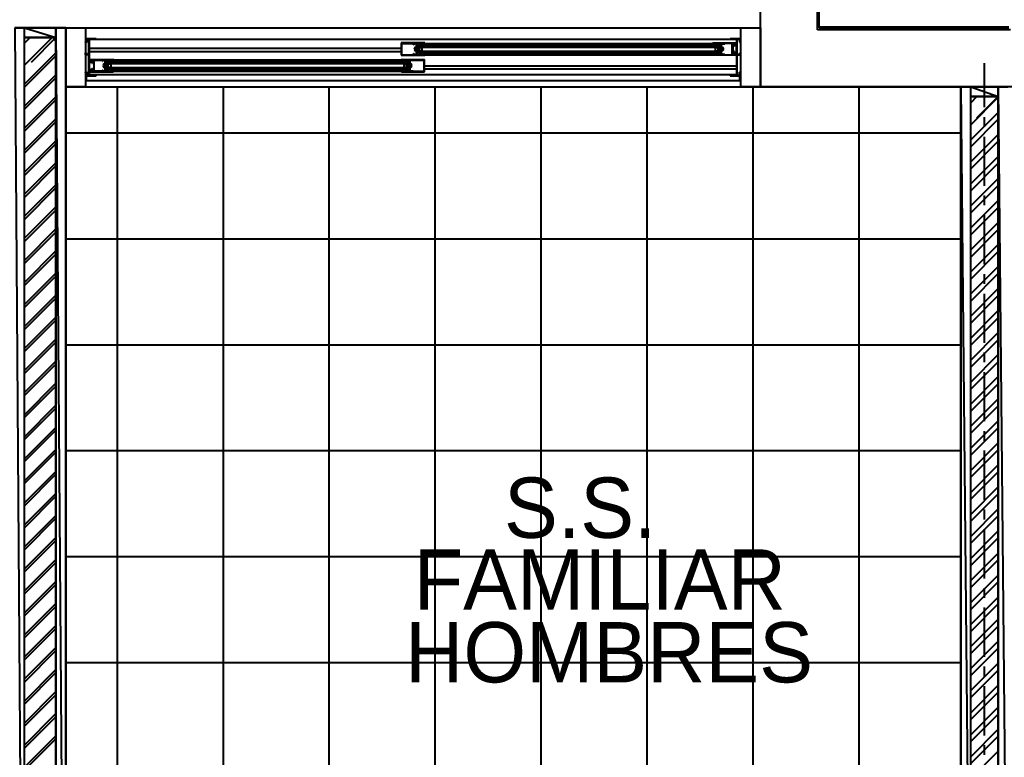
# Model space of a CAD drawing. Header units: millimetres. Extents: x 7649 to 34105, y 3983 to 25377.
# Drawn here: x 21166 to 23674, y 18928 to 20807 of the extents above; entities that cross this region are included whole.
import ezdxf

# ---------------------------------------------------------------- set-up
doc = ezdxf.new("R2010")
doc.units = ezdxf.units.MM

msp = doc.modelspace()

# ---------------------------------------------------------------- linework, layer by layer
at = {"layer": 'GEOMETRY', "color": 7}
for p, q in [((21153.79028, 20786.90139), (21178.66111, 17366.89722)), ((21153.79028, 20786.90139), (21178.66111, 17366.89722)), ((21178.66111, 20786.90139), (21153.79028, 20786.90139)), ((21178.66111, 17366.89722), (21178.66111, 20786.90139)), ((21178.66111, 20762.03056), (21178.66111, 20786.90139)), ((21178.66111, 20786.90139), (21258.56528, 20762.03056)), ((21178.66111, 20786.90139), (21258.56528, 20762.03056)), ((21258.56528, 20786.90139), (21178.66111, 20786.90139)), ((21258.56528, 20762.03056), (21258.56528, 20786.90139)), ((21258.56528, 17366.89722), (21258.56528, 20786.90139)), ((21258.56528, 20786.90139), (21283.96528, 17366.89722)), ((21258.56528, 20786.90139), (21283.96528, 17366.89722)), ((21283.96528, 20786.90139), (21258.56528, 20786.90139)), ((21283.96528, 17366.89722), (21283.96528, 20786.90139)), ((21333.70694, 20786.90139), (23003.22778, 20786.90139)), ((23203.25278, 20789.01806), (23685.85278, 20789.01806)), ((21258.56528, 20762.03056), (21178.66111, 20762.03056)), ((21178.66111, 20691.65139), (21249.04028, 20762.03056)), ((21178.66111, 20747.74306), (21192.94861, 20762.03056)), ((21196.12361, 20699.05972), (21258.56528, 20762.03056)), ((21252.21528, 20755.15139), (21258.56528, 20762.03056)), ((21333.70694, 20759.38472), (21336.35278, 20759.38472)), ((21333.70694, 20749.85972), (21333.70694, 20750.91806)), ((21333.70694, 20750.91806), (21336.35278, 20750.91806)), ((21337.94028, 20749.85972), (21333.70694, 20749.85972)), ((21336.35278, 20750.91806), (21336.35278, 20759.38472)), ((21336.35278, 20759.38472), (21361.22361, 20759.38472)), ((21337.94028, 20749.85972), (21337.94028, 20757.79722)), ((21337.94028, 20757.79722), (21342.70278, 20757.79722)), ((21342.70278, 20719.16806), (21342.70278, 20757.79722)), ((21344.29028, 20757.79722), (21361.22361, 20757.79722)), ((21344.29028, 20700.64722), (21344.29028, 20757.79722)), ((21344.29028, 20757.26806), (22992.64444, 20757.26806)), ((21361.22361, 20757.79722), (21361.22361, 20759.38472)), ((22197.30694, 20748.27222), (22138.04028, 20748.27222)), ((22138.04028, 20748.27222), (22138.04028, 20716.52222)), ((22139.09861, 20746.68472), (22139.09861, 20718.10972)), ((22139.09861, 20746.68472), (22167.14444, 20746.68472)), ((22167.14444, 20746.15556), (22167.14444, 20746.68472)), ((22167.14444, 20746.15556), (22169.79028, 20746.15556)), ((22169.79028, 20743.50972), (22169.79028, 20746.15556)), ((22170.31944, 20743.50972), (22169.79028, 20743.50972)), ((22171.90694, 20746.68472), (22170.31944, 20743.50972)), ((22176.66944, 20746.68472), (22171.90694, 20746.68472)), ((22176.66944, 20736.10139), (22176.66944, 20746.68472)), ((22196.77778, 20746.68472), (22178.25694, 20746.68472)), ((22178.25694, 20746.68472), (22178.25694, 20718.10972)), ((22178.78611, 20743.50972), (22178.78611, 20721.28472)), ((22178.78611, 20743.50972), (22182.49028, 20743.50972)), ((22182.49028, 20721.28472), (22182.49028, 20743.50972)), ((22183.54861, 20743.50972), (22946.07778, 20743.50972)), ((22183.54861, 20737.15972), (22183.54861, 20743.50972)), ((22196.77778, 20745.62639), (22196.77778, 20746.68472)), ((22197.83611, 20745.62639), (22196.77778, 20745.62639)), ((22197.88049, 20748.20985), (22197.57153, 20748.27222)), ((22197.83611, 20747.21389), (22197.83611, 20745.62639)), ((22197.83611, 20746.68472), (22931.79028, 20746.68472)), ((22198.13279, 20748.03974), (22197.88049, 20748.20985)), ((22198.3029, 20747.78744), (22198.13279, 20748.03974)), ((22198.36528, 20747.47847), (22198.3029, 20747.78744)), ((22931.79028, 20745.62639), (22931.79028, 20747.21389)), ((22933.37778, 20745.62639), (22931.79028, 20745.62639)), ((22932.38182, 20747.78744), (22932.31944, 20747.47847)), ((22932.55193, 20748.03974), (22932.38182, 20747.78744)), ((22932.80423, 20748.20985), (22932.55193, 20748.03974)), ((22933.11319, 20748.27222), (22932.80423, 20748.20985)), ((22932.84861, 20748.27222), (22992.11528, 20748.27222)), ((22951.89861, 20746.68472), (22933.37778, 20746.68472)), ((22933.37778, 20746.68472), (22933.37778, 20745.62639)), ((22946.07778, 20737.15972), (22946.07778, 20743.50972)), ((22947.13611, 20721.28472), (22947.13611, 20743.50972)), ((22947.13611, 20743.50972), (22951.36944, 20743.50972)), ((22951.36944, 20743.50972), (22951.36944, 20721.28472)), ((22951.89861, 20718.10972), (22951.89861, 20746.68472)), ((22957.71944, 20746.68472), (22953.48611, 20746.68472)), ((22953.48611, 20746.68472), (22953.48611, 20736.10139)), ((22959.30694, 20743.50972), (22957.71944, 20746.68472)), ((22962.48194, 20746.15556), (22960.36528, 20746.15556)), ((22960.36528, 20746.15556), (22960.36528, 20743.50972)), ((22981.00278, 20746.68472), (22962.48194, 20746.68472)), ((22962.48194, 20746.68472), (22962.48194, 20746.15556)), ((22975.71111, 20759.38472), (23000.58194, 20759.38472)), ((22975.71111, 20757.79722), (22975.71111, 20759.38472)), ((22975.71111, 20757.79722), (22992.64444, 20757.79722)), ((22981.00278, 20718.10972), (22981.00278, 20746.68472)), ((22982.59028, 20746.68472), (22982.59028, 20718.10972)), ((22982.59028, 20746.68472), (22990.52778, 20746.68472)), ((22982.59028, 20744.03889), (22992.64444, 20744.03889)), ((22982.59028, 20742.45139), (22982.59028, 20744.03889)), ((22990.52778, 20746.68472), (22990.52778, 20744.56806)), ((22990.52778, 20744.56806), (22992.11528, 20744.56806)), ((22992.11528, 20748.27222), (22992.11528, 20744.56806)), ((22992.64444, 20757.79722), (22992.64444, 20744.03889)), ((22994.23194, 20757.79722), (22999.52361, 20757.79722)), ((22994.23194, 20719.16806), (22994.23194, 20757.79722)), ((22999.52361, 20757.79722), (22999.52361, 20749.85972)), ((22999.52361, 20749.85972), (23003.22778, 20749.85972)), ((23000.58194, 20759.38472), (23003.22778, 20759.38472)), ((23000.58194, 20750.91806), (23000.58194, 20759.38472)), ((23003.22778, 20750.91806), (23000.58194, 20750.91806)), ((23003.22778, 20749.85972), (23003.22778, 20750.91806)), ((23003.22778, 20673.65972), (23003.22778, 20749.85972)), ((21178.66111, 20642.96806), (21258.56528, 20722.87222)), ((21334.23611, 20717.58056), (21334.23611, 20722.87222)), ((21334.23611, 20722.87222), (21335.82361, 20722.87222)), ((21335.82361, 20722.87222), (21335.82361, 20719.16806)), ((21335.82361, 20719.16806), (21342.70278, 20719.16806)), ((21344.29028, 20734.51389), (22138.04028, 20734.51389)), ((21344.29028, 20726.57639), (22138.04028, 20726.57639)), ((22167.14444, 20718.10972), (22167.14444, 20718.63889)), ((22167.14444, 20718.63889), (22169.79028, 20718.63889)), ((22169.79028, 20721.28472), (22170.31944, 20721.28472)), ((22169.79028, 20720.75556), (22169.79028, 20718.63889)), ((22170.31944, 20720.75556), (22171.90694, 20718.10972)), ((22171.81648, 20735.76695), (22171.18371, 20735.13428)), ((22171.18371, 20730.18933), (22172.15971, 20729.31169)), ((22171.40988, 20734.47337), (22171.38082, 20734.1799)), ((22171.38082, 20734.1799), (22171.46057, 20733.89597)), ((22171.38867, 20730.67634), (22171.38273, 20730.45665)), ((22171.38273, 20730.45665), (22171.4372, 20730.24373)), ((22171.4565, 20730.88976), (22171.38867, 20730.67634)), ((22171.55063, 20734.7438), (22171.40988, 20734.47337)), ((22171.4372, 20730.24373), (22171.55063, 20730.05064)), ((22171.58119, 20731.07578), (22171.4565, 20730.88976)), ((22171.46057, 20733.89597), (22171.64628, 20733.6542)), ((22171.74934, 20731.21729), (22171.58119, 20731.07578)), ((22171.64628, 20733.6542), (22171.90924, 20733.49996)), ((22171.94982, 20731.30733), (22171.74934, 20731.21729)), ((22172.56507, 20736.23697), (22171.81648, 20735.76695)), ((22171.90924, 20733.49996), (22172.20088, 20733.4561)), ((22172.17153, 20731.33889), (22171.94982, 20731.30733)), ((22172.15971, 20729.31169), (22173.33661, 20728.80883)), ((22172.32941, 20731.32303), (22172.17153, 20731.33889)), ((22172.20088, 20733.4561), (22172.48847, 20733.52139)), ((22172.47957, 20731.27668), (22172.32941, 20731.32303)), ((22172.61765, 20731.20166), (22172.47957, 20731.27668)), ((22172.48847, 20733.52139), (22172.73932, 20733.69464)), ((22173.39909, 20736.52972), (22172.56507, 20736.23697)), ((22172.73932, 20731.0998), (22172.61765, 20731.20166)), ((22173.54949, 20734.92577), (22172.86895, 20734.5739)), ((22172.86895, 20730.74971), (22173.54949, 20730.39784)), ((22172.96528, 20730.28056), (22172.96528, 20730.80972)), ((22173.33661, 20728.80883), (22174.61229, 20728.70596)), ((22174.28819, 20736.63056), (22173.39909, 20736.52972)), ((22174.28819, 20735.04306), (22173.54949, 20734.92577)), ((22173.54949, 20730.39784), (22174.28819, 20730.28056)), ((22174.69876, 20736.60926), (22174.28819, 20736.63056)), ((22175.02689, 20734.92577), (22174.28819, 20735.04306)), ((22174.28819, 20730.28056), (22175.02689, 20730.39784)), ((22174.61229, 20728.70596), (22175.88466, 20729.02831)), ((22175.10384, 20736.54584), (22174.69876, 20736.60926)), ((22175.70744, 20734.5739), (22175.02689, 20734.92577)), ((22175.02689, 20730.39784), (22175.70744, 20730.74971)), ((22175.50022, 20736.44096), (22175.10384, 20736.54584)), ((22175.88466, 20736.2953), (22175.50022, 20736.44096)), ((22175.61111, 20733.45556), (22176.14028, 20733.45556)), ((22175.61111, 20730.28056), (22175.61111, 20730.80972)), ((22175.61111, 20730.80972), (22176.14028, 20730.80972)), ((22176.55216, 20733.40051), (22176.20029, 20734.08105)), ((22176.20029, 20731.24256), (22176.55216, 20731.92311)), ((22176.66944, 20732.66181), (22176.55216, 20733.40051)), ((22176.55216, 20731.92311), (22176.66944, 20732.66181)), ((22176.66944, 20718.10972), (22176.66944, 20728.16389)), ((22178.78611, 20721.28472), (22182.49028, 20721.28472)), ((22183.54861, 20742.45139), (22946.07778, 20742.45139)), ((22183.54861, 20741.39306), (22946.07778, 20741.39306)), ((22183.54861, 20740.33472), (22946.07778, 20740.33472)), ((22183.54861, 20739.27639), (22946.07778, 20739.27639)), ((22183.54861, 20738.21806), (22946.07778, 20738.21806)), ((22183.54861, 20737.15972), (22946.07778, 20737.15972)), ((22183.54861, 20727.10556), (22946.07778, 20727.10556)), ((22183.54861, 20721.28472), (22183.54861, 20727.10556)), ((22183.54861, 20726.04722), (22946.07778, 20726.04722)), ((22183.54861, 20725.51806), (22946.07778, 20725.51806)), ((22183.54861, 20724.45972), (22946.07778, 20724.45972)), ((22183.54861, 20723.40139), (22946.07778, 20723.40139)), ((22183.54861, 20722.34306), (22946.07778, 20722.34306)), ((22183.54861, 20721.28472), (22946.07778, 20721.28472)), ((22184.60694, 20735.57222), (22188.31111, 20736.63056)), ((22184.60694, 20728.69306), (22184.60694, 20735.57222)), ((22184.60694, 20727.63472), (22188.31111, 20728.69306)), ((22191.48611, 20736.63056), (22188.31111, 20736.63056)), ((22188.31111, 20727.63472), (22191.48611, 20727.63472)), ((22191.48611, 20727.63472), (22191.48611, 20736.63056)), ((22196.77778, 20718.10972), (22196.77778, 20719.16806)), ((22196.77778, 20719.16806), (22197.83611, 20719.16806)), ((22197.83611, 20719.16806), (22197.83611, 20717.58056)), ((22931.79028, 20717.58056), (22931.79028, 20719.16806)), ((22931.79028, 20719.16806), (22933.37778, 20719.16806)), ((22933.37778, 20719.16806), (22933.37778, 20718.10972)), ((22941.84444, 20736.63056), (22938.14028, 20736.63056)), ((22938.14028, 20736.63056), (22938.14028, 20727.63472)), ((22938.14028, 20727.63472), (22941.84444, 20727.63472)), ((22941.84444, 20735.57222), (22945.54861, 20736.63056)), ((22941.84444, 20727.63472), (22945.54861, 20728.69306)), ((22945.54861, 20728.69306), (22945.54861, 20735.57222)), ((22946.07778, 20721.28472), (22946.07778, 20727.10556)), ((22947.13611, 20721.28472), (22951.36944, 20721.28472)), ((22953.6034, 20733.40051), (22953.48611, 20732.66181)), ((22953.48611, 20732.66181), (22953.6034, 20731.92311)), ((22953.48611, 20728.16389), (22953.48611, 20718.10972)), ((22953.95526, 20734.08105), (22953.6034, 20733.40051)), ((22953.6034, 20731.92311), (22953.95526, 20731.24256)), ((22955.54326, 20736.61765), (22954.2709, 20736.2953)), ((22954.2709, 20729.02831), (22954.65534, 20728.88266)), ((22955.12866, 20734.92577), (22954.44812, 20734.5739)), ((22954.44812, 20730.74971), (22955.12866, 20730.39784)), ((22954.54444, 20730.28056), (22954.54444, 20730.80972)), ((22954.65534, 20728.88266), (22955.05172, 20728.77777)), ((22955.05172, 20728.77777), (22955.4568, 20728.71435)), ((22955.86736, 20735.04306), (22955.12866, 20734.92577)), ((22955.12866, 20730.39784), (22955.86736, 20730.28056)), ((22955.4568, 20728.71435), (22955.86736, 20728.69306)), ((22956.81895, 20736.51479), (22955.54326, 20736.61765)), ((22956.60606, 20734.92577), (22955.86736, 20735.04306)), ((22955.86736, 20730.28056), (22956.60606, 20730.39784)), ((22955.86736, 20728.69306), (22956.75646, 20728.79389)), ((22957.2866, 20734.5739), (22956.60606, 20734.92577)), ((22956.60606, 20730.39784), (22957.2866, 20730.74971)), ((22956.75646, 20728.79389), (22957.59049, 20729.08664)), ((22957.99584, 20736.01192), (22956.81895, 20736.51479)), ((22957.19028, 20733.45556), (22957.71944, 20733.45556)), ((22957.19028, 20730.28056), (22957.19028, 20730.80972)), ((22957.19028, 20730.80972), (22957.71944, 20730.80972)), ((22957.59049, 20729.08664), (22958.33907, 20729.55666)), ((22957.71944, 20718.10972), (22959.30694, 20720.75556)), ((22957.9454, 20733.69464), (22958.06707, 20733.59278)), ((22958.19625, 20731.27305), (22957.9454, 20731.0998)), ((22958.97184, 20735.13428), (22957.99584, 20736.01192)), ((22958.06707, 20733.59278), (22958.20516, 20733.51777)), ((22958.48385, 20731.33835), (22958.19625, 20731.27305)), ((22958.20516, 20733.51777), (22958.35531, 20733.47141)), ((22958.33907, 20729.55666), (22958.97184, 20730.18933)), ((22958.35531, 20733.47141), (22958.51319, 20733.45556)), ((22958.77548, 20731.29448), (22958.48385, 20731.33835)), ((22958.51319, 20733.45556), (22958.7349, 20733.48712)), ((22958.7349, 20733.48712), (22958.93539, 20733.57715)), ((22959.03845, 20731.14025), (22958.77548, 20731.29448)), ((22958.93539, 20733.57715), (22959.10354, 20733.71867)), ((22959.22415, 20730.89847), (22959.03845, 20731.14025)), ((22959.10354, 20733.71867), (22959.22823, 20733.90468)), ((22959.24752, 20734.55071), (22959.13409, 20734.7438)), ((22959.13409, 20730.05064), (22959.27484, 20730.32107)), ((22959.30391, 20730.61455), (22959.22415, 20730.89847)), ((22959.22823, 20733.90468), (22959.29605, 20734.1181)), ((22959.302, 20734.3378), (22959.24752, 20734.55071)), ((22959.27484, 20730.32107), (22959.30391, 20730.61455)), ((22959.29605, 20734.1181), (22959.302, 20734.3378)), ((22960.36528, 20720.75556), (22960.36528, 20718.63889)), ((22960.36528, 20718.63889), (22962.48194, 20718.63889)), ((22962.48194, 20718.63889), (22962.48194, 20718.10972)), ((22982.59028, 20742.45139), (22985.23611, 20742.45139)), ((22985.23611, 20723.93056), (22982.59028, 20723.93056)), ((22982.59028, 20723.93056), (22982.59028, 20722.34306)), ((22982.59028, 20722.34306), (22992.64444, 20722.34306)), ((22985.23611, 20740.33472), (22985.23611, 20742.45139)), ((22985.23611, 20740.33472), (22986.82361, 20740.33472)), ((22986.82361, 20726.04722), (22985.23611, 20726.04722)), ((22985.23611, 20726.04722), (22985.23611, 20723.93056)), ((22986.82361, 20742.45139), (22992.64444, 20742.45139)), ((22986.82361, 20740.33472), (22986.82361, 20742.45139)), ((22986.82361, 20723.93056), (22986.82361, 20726.04722)), ((22992.64444, 20723.93056), (22986.82361, 20723.93056)), ((22990.52778, 20718.10972), (22990.52778, 20719.69722)), ((22990.52778, 20719.69722), (22992.11528, 20719.69722)), ((22992.11528, 20719.69722), (22992.11528, 20716.52222)), ((22992.64444, 20723.93056), (22992.64444, 20742.45139)), ((22992.64444, 20722.34306), (22992.64444, 20665.72222)), ((22994.23194, 20719.16806), (23001.11111, 20719.16806)), ((23002.69861, 20722.87222), (23001.11111, 20722.87222)), ((23001.11111, 20722.87222), (23001.11111, 20719.16806)), ((23002.69861, 20717.58056), (23002.69861, 20722.87222)), ((21178.66111, 20635.55972), (21258.56528, 20715.46389)), ((21342.70278, 20717.58056), (21334.23611, 20717.58056)), ((21342.70278, 20665.72222), (21342.70278, 20717.58056)), ((21344.29028, 20700.64722), (21354.34444, 20700.64722)), ((21344.29028, 20680.53889), (21344.29028, 20699.05972)), ((21344.29028, 20699.05972), (21350.11111, 20699.05972)), ((21345.34861, 20705.93889), (21345.34861, 20702.76389)), ((21345.34861, 20705.93889), (21404.08611, 20705.93889)), ((21345.34861, 20702.76389), (21346.40694, 20702.76389)), ((21346.40694, 20702.76389), (21346.40694, 20704.35139)), ((21346.40694, 20704.35139), (21354.87361, 20704.35139)), ((21350.11111, 20696.94306), (21350.11111, 20699.05972)), ((21350.11111, 20696.94306), (21351.69861, 20696.94306)), ((21351.69861, 20696.94306), (21351.69861, 20699.05972)), ((21351.69861, 20699.05972), (21354.34444, 20699.05972)), ((21354.34444, 20699.05972), (21354.34444, 20700.64722)), ((21354.87361, 20704.35139), (21354.87361, 20676.30556)), ((21355.93194, 20704.35139), (21374.45278, 20704.35139)), ((21355.93194, 20676.30556), (21355.93194, 20704.35139)), ((21374.45278, 20704.35139), (21374.45278, 20703.82222)), ((21374.45278, 20703.82222), (21377.09861, 20703.82222)), ((21377.09861, 20703.82222), (21377.09861, 20701.70556)), ((21377.09861, 20701.70556), (21377.62778, 20701.70556)), ((21377.62778, 20701.70556), (21379.21528, 20704.35139)), ((21379.46804, 20693.67859), (21378.49204, 20692.80095)), ((21379.21528, 20704.35139), (21383.44861, 20704.35139)), ((21380.64494, 20694.18145), (21379.46804, 20693.67859)), ((21381.92062, 20694.28432), (21380.64494, 20694.18145)), ((21383.19299, 20693.96196), (21381.92062, 20694.28432)), ((21383.44861, 20704.35139), (21383.44861, 20694.29722)), ((21385.03611, 20676.30556), (21385.03611, 20704.35139)), ((21385.03611, 20704.35139), (21403.55694, 20704.35139)), ((21389.79861, 20701.17639), (21385.56528, 20701.17639)), ((21385.56528, 20701.17639), (21385.56528, 20679.48056)), ((21389.79861, 20679.48056), (21389.79861, 20701.17639)), ((21390.85694, 20695.35556), (21390.85694, 20701.17639)), ((21390.85694, 20701.17639), (22152.32778, 20701.17639)), ((21390.85694, 20700.11806), (22152.32778, 20700.11806)), ((21390.85694, 20699.05972), (22152.32778, 20699.05972)), ((21390.85694, 20698.00139), (22152.32778, 20698.00139)), ((21390.85694, 20697.47222), (22152.32778, 20697.47222)), ((21390.85694, 20696.41389), (22152.32778, 20696.41389)), ((21390.85694, 20695.35556), (22152.32778, 20695.35556)), ((21391.91528, 20693.76806), (21395.61944, 20694.82639)), ((21391.91528, 20686.88889), (21391.91528, 20693.76806)), ((21395.61944, 20694.82639), (21398.79444, 20694.82639)), ((21398.79444, 20694.82639), (21398.79444, 20685.83056)), ((21403.55694, 20704.35139), (21403.55694, 20703.29306)), ((21403.55694, 20703.29306), (21405.14444, 20703.29306)), ((21404.65966, 20705.87651), (21404.35069, 20705.93889)), ((21404.91196, 20705.70641), (21404.65966, 20705.87651)), ((21405.08207, 20705.4541), (21404.91196, 20705.70641)), ((21405.14444, 20705.14514), (21405.08207, 20705.4541)), ((21405.14444, 20703.29306), (21405.14444, 20704.88056)), ((21405.14444, 20704.88056), (22138.04028, 20704.88056)), ((22138.04028, 20716.52222), (22197.30694, 20716.52222)), ((22138.04028, 20703.29306), (22138.04028, 20704.88056)), ((22139.62778, 20703.29306), (22138.04028, 20703.29306)), ((22138.63182, 20705.4541), (22138.56944, 20705.14514)), ((22138.80193, 20705.70641), (22138.63182, 20705.4541)), ((22139.05423, 20705.87651), (22138.80193, 20705.70641)), ((22139.36319, 20705.93889), (22139.05423, 20705.87651)), ((22139.09861, 20718.10972), (22167.14444, 20718.10972)), ((22139.09861, 20705.93889), (22197.83611, 20705.93889)), ((22158.14861, 20704.35139), (22139.62778, 20704.35139)), ((22139.62778, 20704.35139), (22139.62778, 20703.29306)), ((22147.56528, 20694.82639), (22144.39028, 20694.82639)), ((22144.39028, 20694.82639), (22144.39028, 20685.83056)), ((22147.56528, 20693.76806), (22151.79861, 20694.82639)), ((22151.79861, 20686.88889), (22151.79861, 20693.76806)), ((22152.32778, 20695.35556), (22152.32778, 20701.17639)), ((22153.38611, 20679.48056), (22153.38611, 20701.17639)), ((22153.38611, 20701.17639), (22157.61944, 20701.17639)), ((22157.61944, 20701.17639), (22157.61944, 20679.48056)), ((22158.14861, 20676.30556), (22158.14861, 20704.35139)), ((22163.96944, 20704.35139), (22159.73611, 20704.35139)), ((22159.73611, 20704.35139), (22159.73611, 20694.29722)), ((22161.79326, 20694.28432), (22160.5209, 20693.96196)), ((22163.06895, 20694.18145), (22161.79326, 20694.28432)), ((22164.24584, 20693.67859), (22163.06895, 20694.18145)), ((22165.55694, 20701.70556), (22163.96944, 20704.35139)), ((22165.22184, 20692.80095), (22164.24584, 20693.67859)), ((22166.61528, 20701.70556), (22166.61528, 20703.82222)), ((22166.61528, 20703.82222), (22168.73194, 20703.82222)), ((22168.73194, 20704.35139), (22196.77778, 20704.35139)), ((22168.73194, 20703.82222), (22168.73194, 20704.35139)), ((22171.90694, 20718.10972), (22176.66944, 20718.10972)), ((22178.25694, 20718.10972), (22196.77778, 20718.10972)), ((22196.77778, 20676.30556), (22196.77778, 20704.35139)), ((22197.57153, 20717.05139), (22197.88049, 20717.11377)), ((22197.83611, 20717.58056), (22931.79028, 20717.58056)), ((22197.83611, 20674.71806), (22197.83611, 20705.93889)), ((22197.88049, 20717.11377), (22198.13279, 20717.28387)), ((22198.13279, 20717.28387), (22198.3029, 20717.53617)), ((22198.3029, 20717.53617), (22198.36528, 20717.84514)), ((22932.31944, 20717.84514), (22932.38182, 20717.53617)), ((22932.38182, 20717.53617), (22932.55193, 20717.28387)), ((22932.55193, 20717.28387), (22932.80423, 20717.11377)), ((22932.80423, 20717.11377), (22933.11319, 20717.05139)), ((22992.11528, 20716.52222), (22932.84861, 20716.52222)), ((22933.37778, 20718.10972), (22951.89861, 20718.10972)), ((22953.48611, 20718.10972), (22957.71944, 20718.10972)), ((22962.48194, 20718.10972), (22981.00278, 20718.10972)), ((22982.59028, 20718.10972), (22990.52778, 20718.10972)), ((22994.23194, 20717.58056), (23002.69861, 20717.58056)), ((22994.23194, 20665.72222), (22994.23194, 20717.58056)), ((23623.94028, 20584.23056), (23623.94028, 20696.94306)), ((21333.70694, 20672.60139), (21333.70694, 20673.65972)), ((21333.70694, 20673.65972), (21337.94028, 20673.65972)), ((21333.70694, 20672.60139), (21336.35278, 20672.60139)), ((21336.35278, 20664.13472), (21336.35278, 20672.60139)), ((21337.94028, 20665.72222), (21337.94028, 20673.65972)), ((21344.29028, 20680.53889), (21350.11111, 20680.53889)), ((21344.29028, 20665.72222), (21344.29028, 20678.95139)), ((21344.29028, 20678.95139), (21354.34444, 20678.95139)), ((21346.40694, 20677.89306), (21345.34861, 20677.89306)), ((21345.34861, 20677.89306), (21345.34861, 20674.71806)), ((21345.34861, 20674.71806), (21404.08611, 20674.71806)), ((21346.40694, 20676.30556), (21346.40694, 20677.89306)), ((21346.40694, 20676.30556), (21354.87361, 20676.30556)), ((21350.11111, 20680.53889), (21350.11111, 20682.65556)), ((21350.11111, 20682.65556), (21351.69861, 20682.65556)), ((21351.69861, 20682.65556), (21351.69861, 20680.53889)), ((21351.69861, 20680.53889), (21354.34444, 20680.53889)), ((21354.34444, 20680.53889), (21354.34444, 20678.95139)), ((21374.45278, 20676.30556), (21355.93194, 20676.30556)), ((21377.09861, 20676.30556), (21374.45278, 20676.30556)), ((21377.62778, 20678.95139), (21377.09861, 20678.95139)), ((21377.09861, 20678.95139), (21377.09861, 20676.30556)), ((21379.21528, 20676.30556), (21377.62778, 20678.95139)), ((21378.49204, 20687.85599), (21379.12482, 20687.22333)), ((21378.7689, 20689.09431), (21378.68915, 20688.81038)), ((21378.68915, 20688.81038), (21378.71822, 20688.5169)), ((21378.74553, 20692.74655), (21378.69106, 20692.53363)), ((21378.69106, 20692.53363), (21378.697, 20692.31394)), ((21378.697, 20692.31394), (21378.76483, 20692.10051)), ((21378.71822, 20688.5169), (21378.85896, 20688.24648)), ((21378.85896, 20692.93963), (21378.74553, 20692.74655)), ((21378.76483, 20692.10051), (21378.88952, 20691.9145)), ((21378.95461, 20689.33608), (21378.7689, 20689.09431)), ((21378.88952, 20691.9145), (21379.05767, 20691.77298)), ((21379.21758, 20689.49031), (21378.95461, 20689.33608)), ((21379.05767, 20691.77298), (21379.25816, 20691.68295)), ((21379.12482, 20687.22333), (21379.8734, 20686.75331)), ((21383.44861, 20676.30556), (21379.21528, 20676.30556)), ((21379.50921, 20689.53418), (21379.21758, 20689.49031)), ((21379.25816, 20691.68295), (21379.47986, 20691.65139)), ((21379.47986, 20691.65139), (21379.63775, 20691.66725)), ((21379.7968, 20689.46888), (21379.50921, 20689.53418)), ((21379.63775, 20691.66725), (21379.7879, 20691.7136)), ((21379.7879, 20691.7136), (21379.92598, 20691.78862)), ((21380.04765, 20689.29563), (21379.7968, 20689.46888)), ((21379.8734, 20686.75331), (21380.70743, 20686.46056)), ((21379.92598, 20691.78862), (21380.04765, 20691.89048)), ((21380.85783, 20692.59243), (21380.17729, 20692.24057)), ((21380.17729, 20688.41638), (21380.85783, 20688.06451)), ((21380.27361, 20691.65139), (21380.27361, 20692.18056)), ((21380.70743, 20686.46056), (21381.59653, 20686.35972)), ((21381.59653, 20692.70972), (21380.85783, 20692.59243)), ((21380.85783, 20688.06451), (21381.59653, 20687.94722)), ((21382.33523, 20692.59243), (21381.59653, 20692.70972)), ((21381.59653, 20687.94722), (21382.33523, 20688.06451)), ((21381.59653, 20686.35972), (21382.00709, 20686.38101)), ((21382.00709, 20686.38101), (21382.41217, 20686.44444)), ((21383.01577, 20692.24057), (21382.33523, 20692.59243)), ((21382.33523, 20688.06451), (21383.01577, 20688.41638)), ((21382.41217, 20686.44444), (21382.80855, 20686.54932)), ((21382.80855, 20686.54932), (21383.19299, 20686.69498)), ((21382.91944, 20692.18056), (21382.91944, 20691.65139)), ((21382.91944, 20691.65139), (21383.44861, 20691.65139)), ((21382.91944, 20689.00556), (21383.44861, 20689.00556)), ((21383.44861, 20686.35972), (21383.44861, 20676.30556)), ((21383.86049, 20691.06717), (21383.50862, 20691.74771)), ((21383.50862, 20688.90923), (21383.86049, 20689.58977)), ((21383.97778, 20690.32847), (21383.86049, 20691.06717)), ((21383.86049, 20689.58977), (21383.97778, 20690.32847)), ((21403.55694, 20676.30556), (21385.03611, 20676.30556)), ((21385.56528, 20679.48056), (21389.79861, 20679.48056)), ((21390.85694, 20679.48056), (21390.85694, 20685.30139)), ((21390.85694, 20685.30139), (22152.32778, 20685.30139)), ((21390.85694, 20684.24306), (22152.32778, 20684.24306)), ((21390.85694, 20683.18472), (22152.32778, 20683.18472)), ((21390.85694, 20682.12639), (22152.32778, 20682.12639)), ((21390.85694, 20681.06806), (22152.32778, 20681.06806)), ((21390.85694, 20680.00972), (22152.32778, 20680.00972)), ((21390.85694, 20679.48056), (22152.32778, 20679.48056)), ((21391.91528, 20685.83056), (21395.61944, 20686.88889)), ((21395.61944, 20685.83056), (21398.79444, 20685.83056)), ((21405.14444, 20676.83472), (21403.55694, 20676.83472)), ((21403.55694, 20676.83472), (21403.55694, 20676.30556)), ((21404.35069, 20674.71806), (21404.65966, 20674.78043)), ((21404.65966, 20674.78043), (21404.91196, 20674.95054)), ((21404.91196, 20674.95054), (21405.08207, 20675.20284)), ((21405.08207, 20675.20284), (21405.14444, 20675.51181)), ((21405.14444, 20675.24722), (21405.14444, 20676.83472)), ((21405.14444, 20675.77639), (22138.04028, 20675.77639)), ((22138.04028, 20675.24722), (22138.04028, 20676.83472)), ((22138.04028, 20676.83472), (22139.62778, 20676.83472)), ((22138.56944, 20675.51181), (22138.63182, 20675.20284)), ((22138.63182, 20675.20284), (22138.80193, 20674.95054)), ((22138.80193, 20674.95054), (22139.05423, 20674.78043)), ((22139.05423, 20674.78043), (22139.36319, 20674.71806)), ((22139.09861, 20674.71806), (22197.83611, 20674.71806)), ((22139.62778, 20676.83472), (22139.62778, 20676.30556)), ((22139.62778, 20676.30556), (22158.14861, 20676.30556)), ((22144.39028, 20685.83056), (22147.56528, 20685.83056)), ((22147.56528, 20685.83056), (22151.79861, 20686.88889)), ((22152.32778, 20679.48056), (22152.32778, 20685.30139)), ((22153.38611, 20679.48056), (22157.61944, 20679.48056)), ((22159.8534, 20691.06717), (22159.73611, 20690.32847)), ((22159.73611, 20690.32847), (22159.8534, 20689.58977)), ((22159.73611, 20686.35972), (22159.73611, 20676.30556)), ((22159.73611, 20676.30556), (22163.96944, 20676.30556)), ((22160.20526, 20691.74771), (22159.8534, 20691.06717)), ((22159.8534, 20689.58977), (22160.20526, 20688.90923)), ((22160.5209, 20686.69498), (22160.90534, 20686.54932)), ((22161.37866, 20692.59243), (22160.69812, 20692.24057)), ((22160.69812, 20688.41638), (22161.37866, 20688.06451)), ((22160.79444, 20691.65139), (22160.79444, 20692.18056)), ((22160.90534, 20686.54932), (22161.30172, 20686.44444)), ((22161.30172, 20686.44444), (22161.7068, 20686.38101)), ((22162.11736, 20692.70972), (22161.37866, 20692.59243)), ((22161.37866, 20688.06451), (22162.11736, 20687.94722)), ((22161.7068, 20686.38101), (22162.11736, 20686.35972)), ((22162.85606, 20692.59243), (22162.11736, 20692.70972)), ((22162.11736, 20687.94722), (22162.85606, 20688.06451)), ((22162.11736, 20686.35972), (22163.00646, 20686.46056)), ((22163.5366, 20692.24057), (22162.85606, 20692.59243)), ((22162.85606, 20688.06451), (22163.5366, 20688.41638)), ((22163.00646, 20686.46056), (22163.84049, 20686.75331)), ((22163.44028, 20691.65139), (22163.44028, 20692.18056)), ((22163.96944, 20691.65139), (22163.44028, 20691.65139)), ((22163.44028, 20689.00556), (22163.96944, 20689.00556)), ((22163.84049, 20686.75331), (22164.58907, 20687.22333)), ((22163.96944, 20676.30556), (22165.55694, 20678.95139)), ((22164.1954, 20691.89048), (22164.31707, 20691.78862)), ((22164.44625, 20689.46888), (22164.1954, 20689.29563)), ((22164.31707, 20691.78862), (22164.45516, 20691.7136)), ((22164.73385, 20689.53418), (22164.44625, 20689.46888)), ((22164.45516, 20691.7136), (22164.60531, 20691.66725)), ((22164.58907, 20687.22333), (22165.22184, 20687.85599)), ((22164.60531, 20691.66725), (22164.76319, 20691.65139)), ((22165.02548, 20689.49031), (22164.73385, 20689.53418)), ((22164.76319, 20691.65139), (22164.9849, 20691.68295)), ((22164.9849, 20691.68295), (22165.18539, 20691.77298)), ((22165.28845, 20689.33608), (22165.02548, 20689.49031)), ((22165.18539, 20691.77298), (22165.35354, 20691.9145)), ((22165.47415, 20689.09431), (22165.28845, 20689.33608)), ((22165.35354, 20691.9145), (22165.47823, 20692.10051)), ((22165.49752, 20692.74655), (22165.38409, 20692.93963)), ((22165.38409, 20688.24648), (22165.52484, 20688.5169)), ((22165.55391, 20688.81038), (22165.47415, 20689.09431)), ((22165.47823, 20692.10051), (22165.54605, 20692.31394)), ((22165.552, 20692.53363), (22165.49752, 20692.74655)), ((22165.52484, 20688.5169), (22165.55391, 20688.81038)), ((22165.54605, 20692.31394), (22165.552, 20692.53363)), ((22166.61528, 20676.30556), (22166.61528, 20678.95139)), ((22166.61528, 20676.30556), (22168.73194, 20676.30556)), ((22168.73194, 20676.30556), (22196.77778, 20676.30556)), ((22197.83611, 20690.06389), (22992.64444, 20690.06389)), ((22197.83611, 20682.12639), (22992.64444, 20682.12639)), ((23003.22778, 20673.65972), (22999.52361, 20673.65972)), ((22999.52361, 20665.72222), (22999.52361, 20673.65972)), ((23000.58194, 20664.13472), (23000.58194, 20672.60139)), ((23000.58194, 20672.60139), (23003.22778, 20672.60139)), ((23003.22778, 20672.60139), (23003.22778, 20673.65972)), ((21178.66111, 20586.87639), (21258.56528, 20666.78056)), ((21178.66111, 20579.46806), (21258.56528, 20659.37222)), ((21336.35278, 20664.13472), (21361.22361, 20664.13472)), ((21336.35278, 20651.96389), (21336.35278, 20664.13472)), ((21336.35278, 20651.96389), (23000.58194, 20651.96389)), ((21337.94028, 20665.72222), (21342.70278, 20665.72222)), ((21344.29028, 20667.30972), (22992.64444, 20667.30972)), ((21344.29028, 20665.72222), (21361.22361, 20665.72222)), ((21361.22361, 20664.13472), (21361.22361, 20665.72222)), ((22992.64444, 20665.72222), (22975.71111, 20665.72222)), ((22975.71111, 20665.72222), (22975.71111, 20664.13472)), ((22975.71111, 20664.13472), (23000.58194, 20664.13472)), ((22994.23194, 20665.72222), (22999.52361, 20665.72222)), ((23000.58194, 20651.96389), (23000.58194, 20664.13472)), ((21333.70694, 20636.61806), (23003.22778, 20636.61806)), ((21415.19861, 18056.93056), (21415.19861, 20636.61806)), ((21685.07361, 18056.93056), (21685.07361, 20636.61806)), ((21954.94861, 18056.93056), (21954.94861, 20636.61806)), ((22224.82361, 18056.93056), (22224.82361, 20636.61806)), ((22494.69861, 18056.93056), (22494.69861, 20636.61806)), ((22764.57361, 18056.93056), (22764.57361, 20636.61806)), ((23034.44861, 18056.93056), (23034.44861, 20636.61806)), ((23304.32361, 18056.93056), (23304.32361, 20636.61806)), ((23563.61528, 18056.93056), (23563.61528, 20636.61806)), ((23563.61528, 20636.61806), (23589.01528, 18056.93056)), ((23563.61528, 20636.61806), (23589.01528, 18056.93056)), ((23589.01528, 20636.61806), (23563.61528, 20636.61806)), ((23589.01528, 18056.93056), (23589.01528, 20636.61806)), ((23589.01528, 20611.74722), (23589.01528, 20636.61806)), ((23589.01528, 20636.61806), (23658.86528, 20611.74722)), ((23589.01528, 20636.61806), (23658.86528, 20611.74722)), ((23658.86528, 20636.61806), (23589.01528, 20636.61806)), ((23658.86528, 20611.74722), (23658.86528, 20636.61806)), ((23658.86528, 18056.93056), (23658.86528, 20636.61806)), ((23658.86528, 20636.61806), (23683.73611, 18056.93056)), ((23658.86528, 20636.61806), (23683.73611, 18056.93056)), ((23683.73611, 20636.61806), (23658.86528, 20636.61806)), ((21178.66111, 20530.78472), (21258.56528, 20610.68889)), ((21178.66111, 20523.37639), (21258.56528, 20603.28056)), ((23658.86528, 20611.74722), (23589.01528, 20611.74722)), ((23589.01528, 20595.87222), (23604.89028, 20611.74722)), ((23589.01528, 20539.78056), (23658.86528, 20609.63056)), ((23604.36111, 20557.24306), (23658.86528, 20611.74722)), ((23589.01528, 20501.15139), (23658.86528, 20571.00139)), ((21178.66111, 20474.69306), (21258.56528, 20554.59722)), ((21178.66111, 20467.28472), (21258.56528, 20547.18889)), ((23589.01528, 20483.68889), (23658.86528, 20553.53889)), ((23623.94028, 20534.48889), (23623.94028, 20559.35972)), ((21283.96528, 20519.14306), (23563.61528, 20519.14306)), ((23564.14444, 20517.55556), (23564.14444, 19881.49722)), ((23564.14444, 19881.49722), (23564.14444, 20517.55556)), ((21178.66111, 20418.60139), (21258.56528, 20498.50556)), ((23589.01528, 20445.05972), (23658.86528, 20514.90972)), ((23589.01528, 20427.59722), (23658.86528, 20497.44722)), ((23623.94028, 20384.20556), (23623.94028, 20509.08889)), ((21178.66111, 20410.66389), (21258.56528, 20491.09722)), ((21178.66111, 20362.50972), (21258.56528, 20442.41389)), ((23589.01528, 20388.96806), (23658.86528, 20458.81806)), ((21178.66111, 20354.57222), (21258.56528, 20435.00556)), ((23589.01528, 20371.50556), (23658.86528, 20441.35556)), ((23589.01528, 20332.87639), (23658.86528, 20402.72639)), ((21178.66111, 20306.41806), (21258.56528, 20386.32222)), ((21178.66111, 20298.48056), (21258.56528, 20378.91389)), ((23589.01528, 20314.88472), (23658.86528, 20385.26389)), ((23589.01528, 20276.78472), (23658.86528, 20346.63472)), ((23623.94028, 20334.46389), (23623.94028, 20359.33472)), ((21178.66111, 20250.32639), (21258.56528, 20330.23056)), ((21178.66111, 20242.38889), (21258.56528, 20322.29306)), ((23589.01528, 20258.79306), (23658.86528, 20329.17222)), ((23623.94028, 20184.18056), (23623.94028, 20309.06389)), ((21178.66111, 20194.23472), (21258.56528, 20274.13889)), ((23589.01528, 20220.69306), (23658.86528, 20290.54306)), ((23589.01528, 20202.70139), (23658.86528, 20273.08056)), ((21178.66111, 20186.29722), (21258.56528, 20266.20139)), ((21283.96528, 20249.26806), (23563.61528, 20249.26806)), ((21178.66111, 20138.14306), (21258.56528, 20218.04722)), ((23589.01528, 20164.60139), (23658.86528, 20234.45139)), ((23589.01528, 20146.60972), (23658.86528, 20216.98889)), ((21178.66111, 20130.20556), (21258.56528, 20210.10972)), ((23589.01528, 20108.50972), (23658.86528, 20178.35972)), ((21178.66111, 20082.05139), (21258.56528, 20161.95556)), ((21178.66111, 20074.11389), (21258.56528, 20154.01806)), ((23589.01528, 20090.51806), (23658.86528, 20160.89722)), ((23623.94028, 20134.43889), (23623.94028, 20159.30972)), ((23589.01528, 20052.41806), (23658.86528, 20122.26806)), ((21178.66111, 20025.95972), (21258.56528, 20105.86389)), ((21178.66111, 20018.02222), (21258.56528, 20097.92639)), ((23589.01528, 20034.42639), (23658.86528, 20104.27639)), ((23623.94028, 19984.15556), (23623.94028, 20109.03889)), ((23589.01528, 19996.32639), (23658.86528, 20066.17639)), ((21178.66111, 19969.86806), (21258.56528, 20049.77222)), ((21178.66111, 19961.93056), (21258.56528, 20041.83472)), ((23589.01528, 19978.33472), (23658.86528, 20048.18472)), ((21178.66111, 19913.24722), (21258.56528, 19993.68056)), ((23589.01528, 19939.70556), (23658.86528, 20010.08472)), ((23589.01528, 19922.24306), (23658.86528, 19992.09306)), ((21178.66111, 19905.83889), (21258.56528, 19985.74306)), ((21283.96528, 19979.39306), (23563.61528, 19979.39306)), ((23589.01528, 19883.61389), (23658.86528, 19953.99306)), ((23623.94028, 19934.41389), (23623.94028, 19959.28472)), ((21178.66111, 19857.15556), (21258.56528, 19937.58889)), ((21178.66111, 19849.74722), (21258.56528, 19929.65139)), ((23589.01528, 19866.15139), (23658.86528, 19936.00139)), ((23589.01528, 19827.52222), (23658.86528, 19897.90139)), ((23623.94028, 19784.13056), (23623.94028, 19909.01389)), ((21178.66111, 19801.06389), (21258.56528, 19880.96806)), ((21178.66111, 19793.65556), (21258.56528, 19873.55972)), ((23589.01528, 19810.05972), (23658.86528, 19879.90972)), ((23589.01528, 19771.43056), (23658.86528, 19841.80972)), ((21178.66111, 19744.97222), (21258.56528, 19824.87639)), ((21178.66111, 19737.56389), (21258.56528, 19817.46806)), ((23589.01528, 19753.96806), (23658.86528, 19823.81806)), ((21178.66111, 19688.88056), (21258.56528, 19768.78472)), ((23589.01528, 19715.33889), (23658.86528, 19785.71806)), ((23589.01528, 19697.87639), (23658.86528, 19767.72639)), ((21178.66111, 19681.47222), (21258.56528, 19761.37639)), ((23623.94028, 19734.38889), (23623.94028, 19759.25972)), ((23589.01528, 19659.24722), (23658.86528, 19729.09722)), ((21178.66111, 19632.78889), (21258.56528, 19712.69306)), ((21178.66111, 19625.38056), (21258.56528, 19705.28472)), ((21283.96528, 19709.51806), (23563.61528, 19709.51806)), ((23589.01528, 19641.78472), (23658.86528, 19711.63472)), ((23623.94028, 19584.10556), (23623.94028, 19709.51806)), ((23589.01528, 19603.15556), (23658.86528, 19673.00556)), ((21178.66111, 19576.69722), (21258.56528, 19656.60139)), ((21178.66111, 19568.75972), (21258.56528, 19649.19306)), ((23589.01528, 19585.69306), (23658.86528, 19655.54306)), ((23589.01528, 19547.06389), (23658.86528, 19616.91389)), ((21178.66111, 19520.60556), (21258.56528, 19600.50972)), ((21178.66111, 19512.66806), (21258.56528, 19593.10139)), ((23589.01528, 19529.60139), (23658.86528, 19599.45139)), ((21178.66111, 19464.51389), (21258.56528, 19544.41806)), ((23589.01528, 19490.97222), (23658.86528, 19560.82222)), ((23589.01528, 19473.50972), (23658.86528, 19543.35972)), ((23623.94028, 19534.36389), (23623.94028, 19559.23472)), ((21178.66111, 19456.57639), (21258.56528, 19537.00972)), ((23589.01528, 19434.88056), (23658.86528, 19504.73056)), ((23623.94028, 19384.08056), (23623.94028, 19509.49306)), ((21178.66111, 19408.42222), (21258.56528, 19488.32639)), ((21178.66111, 19400.48472), (21258.56528, 19480.38889)), ((23589.01528, 19416.88889), (23658.86528, 19487.26806)), ((21283.96528, 19439.64306), (23563.61528, 19439.64306)), ((23589.01528, 19378.78889), (23658.86528, 19448.63889)), ((21178.66111, 19352.33056), (21258.56528, 19432.23472)), ((21178.66111, 19344.39306), (21258.56528, 19424.29722)), ((23589.01528, 19360.79722), (23658.86528, 19431.17639)), ((23589.01528, 19322.69722), (23658.86528, 19392.54722)), ((21178.66111, 19296.23889), (21258.56528, 19376.14306)), ((21178.66111, 19288.30139), (21258.56528, 19368.20556)), ((23589.01528, 19304.70556), (23658.86528, 19375.08472)), ((23623.94028, 19334.33889), (23623.94028, 19359.20972)), ((21178.66111, 19240.14722), (21258.56528, 19320.05139)), ((23589.01528, 19266.60556), (23658.86528, 19336.45556)), ((23589.01528, 19248.61389), (23658.86528, 19318.99306)), ((21178.66111, 19232.20972), (21258.56528, 19312.11389)), ((23623.94028, 19184.05556), (23623.94028, 19309.46806)), ((21178.66111, 19184.05556), (21258.56528, 19263.95972)), ((23589.01528, 19210.51389), (23658.86528, 19280.36389)), ((21178.66111, 19176.11806), (21258.56528, 19256.02222)), ((23589.01528, 19192.52222), (23658.86528, 19262.37222)), ((23589.01528, 19154.42222), (23658.86528, 19224.27222)), ((21178.66111, 19127.96389), (21258.56528, 19207.86806)), ((21178.66111, 19120.02639), (21258.56528, 19199.93056)), ((23589.01528, 19136.43056), (23658.86528, 19206.28056)), ((21283.96528, 19169.76806), (23563.61528, 19169.76806)), ((23589.01528, 19098.33056), (23658.86528, 19168.18056)), ((21178.66111, 19071.34306), (21258.56528, 19151.77639)), ((21178.66111, 19063.93472), (21258.56528, 19143.83889)), ((23589.01528, 19080.33889), (23658.86528, 19150.18889)), ((23623.94028, 19134.31389), (23623.94028, 19159.18472)), ((21178.66111, 19015.25139), (21258.56528, 19095.68472)), ((23589.01528, 19041.70972), (23658.86528, 19112.08889)), ((23589.01528, 19024.24722), (23658.86528, 19094.09722)), ((23623.94028, 18984.03056), (23623.94028, 19109.44306)), ((21178.66111, 19007.84306), (21258.56528, 19087.74722)), ((21178.66111, 18959.15972), (21258.56528, 19039.59306)), ((23589.01528, 18985.61806), (23658.86528, 19055.99722)), ((23589.01528, 18968.15556), (23658.86528, 19038.00556)), ((21178.66111, 18951.75139), (21258.56528, 19031.65556)), ((23589.01528, 18929.52639), (23658.86528, 18999.90556)), ((21178.66111, 18903.06806), (21258.56528, 18982.97222)), ((21178.66111, 18895.65972), (21258.56528, 18975.56389)), ((23589.01528, 18912.06389), (23658.86528, 18981.91389)), ((23589.01528, 18873.43472), (23658.86528, 18943.81389)), ((23623.94028, 18934.28889), (23623.94028, 18959.15972))]:
    msp.add_line(p, q, dxfattribs=at)
at = {"layer": 'RECTANGLES', "color": 7}
for p, q in [((23053.49861, 20636.61806), (23053.49861, 21376.92222)), ((23198.49028, 20781.60972), (23198.49028, 21231.93056)), ((23203.25278, 20786.90139), (23203.25278, 21226.63889)), ((21153.79028, 20786.90139), (21283.96528, 20786.90139)), ((21283.96528, 20786.90139), (21283.96528, 17366.89722)), ((21283.96528, 20786.90139), (21333.70694, 20786.90139)), ((21283.96528, 20636.61806), (21283.96528, 20786.90139)), ((21333.70694, 20786.90139), (21333.70694, 20636.61806)), ((23003.22778, 20786.90139), (23053.49861, 20786.90139)), ((23003.22778, 20636.61806), (23003.22778, 20786.90139)), ((23053.49861, 20786.90139), (23053.49861, 20636.61806)), ((23690.61528, 20781.60972), (23198.49028, 20781.60972)), ((23685.85278, 20786.90139), (23203.25278, 20786.90139)), ((21178.66111, 20762.03056), (21258.56528, 20762.03056)), ((21178.66111, 17391.76806), (21178.66111, 20762.03056)), ((21258.56528, 20762.03056), (21258.56528, 17391.76806)), ((21283.96528, 20636.61806), (23563.61528, 20636.61806)), ((21283.96528, 18056.93056), (21283.96528, 20636.61806)), ((21333.70694, 20636.61806), (21283.96528, 20636.61806)), ((23053.49861, 20636.61806), (23003.22778, 20636.61806)), ((23835.60694, 20636.61806), (23053.49861, 20636.61806)), ((23563.61528, 20636.61806), (23683.73611, 20636.61806)), ((23563.61528, 18056.93056), (23563.61528, 20636.61806)), ((23563.61528, 20636.61806), (23563.61528, 18056.93056)), ((23589.01528, 20611.74722), (23658.86528, 20611.74722)), ((23589.01528, 18081.80139), (23589.01528, 20611.74722)), ((23658.86528, 20611.74722), (23658.86528, 18081.80139))]:
    msp.add_line(p, q, dxfattribs=at)

# ---------------------------------------------------------------- texts
at = {"layer": 'TEXT'}
for s, p in [('S.S.', (22399.97778, 19487.27663)), ('FAMILIAR', (22170.31944, 19304.18497)), ('HOMBRES', (22148.09444, 19118.97663))]:
    msp.add_text(s, height=153.66947, dxfattribs=at).set_placement(p)

doc.saveas('drawing.dxf')
